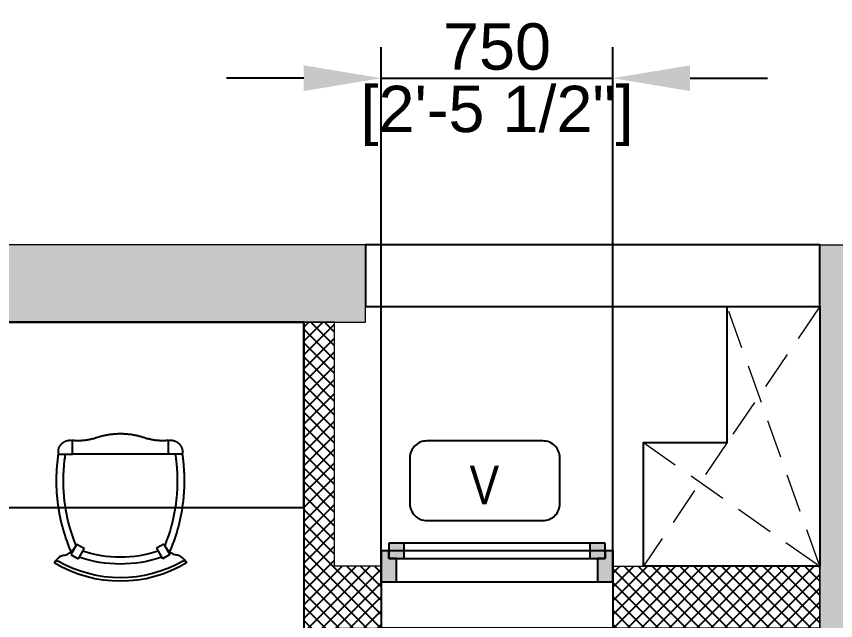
# Model space of a CAD drawing. Header units: millimetres. Extents: x -11363 to 134206, y -3 to 180803.
# Drawn here: x 103441 to 106091, y 155201 to 157156 of the extents above; entities that cross this region are included whole.
import ezdxf
from ezdxf.enums import TextEntityAlignment as Align

# ---------------------------------------------------------------- set-up
doc = ezdxf.new("R2010")
doc.units = ezdxf.units.MM
doc.linetypes.add('( Hidden )', pattern=[0.375, 0.25, -0.125])
doc.linetypes.add('3BHK  WEST_UN-2$0$2024-08-30_TOWER-C$0$HIDDEN', pattern=[9.525, 6.35, -3.175])
for name, color, linetype in [('A-Dimensions', 4, 'Continuous'), ('A-Hatch', 252, 'Continuous'), ('A-Room Boundary', 44, 'Continuous'), ('A-Shaft Line', 253, 'Continuous'), ('A-Shaft Wall', 253, 'Continuous'), ('A-Study Table', 253, 'Continuous'), ('A-Study Table Chair', 253, 'Continuous'), ('A-Text Main', 44, 'Continuous'), ('A-Ventilator', 4, 'Continuous')]:
    doc.layers.add(name, color=color, linetype=linetype)
doc.layers.add('A-Wall', color=240, linetype='Continuous', lineweight=35)
doc.styles.add('2024-08-29_TOWER-A$0$simplex-0.8', font='simplex.shx', dxfattribs={"width": 0.8})
doc.styles.add('ARIAL', font='ARIALN.TTF')
doc.styles.add('S', font='arial.ttf', dxfattribs={"height": 150})
doc.dimstyles.new('DIMSMALL', dxfattribs={"dimtxt": 150, "dimasz": 250, "dimexe": 100, "dimexo": 100, "dimgap": 25, "dimtad": 1, "dimdec": 0, "dimtxsty": 'S', "dimcen": 0, "dimdle": 100, "dimclrd": 8, "dimclre": 8, "dimclrt": 256, "dimazin": 3, "dimtfac": 1, "dimtdec": 0, "dimtix": 1, "dimtmove": 0, "dimatfit": 3, "dimldrblk": '12_DatumFilled', "dimlwd": -1, "dimlwe": -1, "dimarcsym": 1})

# ---------------------------------------------------------------- blocks, each defined once
blk = doc.blocks.new('*D285')
at = {"layer": 'A-Dimensions', "color": 8, "transparency": 16777216}
for p, q in [((104620.8, 155325.3), (104620.8, 157056.4)), ((105370.8, 155325.3), (105370.8, 157056.4)), ((104370.8, 156956.4), (104120.8, 156956.4)), ((104620.8, 156956.4), (105370.8, 156956.4)), ((105620.8, 156956.4), (105870.8, 156956.4))]:
    blk.add_line(p, q, dxfattribs=at)
for points in [[(104370.8, 156998), (104370.8, 156914.7), (104620.8, 156956.4)], [(105620.8, 156998), (105620.8, 156914.7), (105370.8, 156956.4)]]:
    blk.add_solid(points, dxfattribs=at)
at = {"layer": 'Defpoints', "color": 0, "transparency": 16777216}
for p in [(105370.8, 156956.4), (104620.8, 155225.3), (105370.8, 155225.3)]:
    blk.add_point(p, dxfattribs=at)
at = {"layer": 'A-Dimensions', "lineweight": 30, "transparency": 16777216, "char_height": 150, "attachment_point": 5, "style": 'S'}
for s, insert in [('\\A1;750', (104995.8, 157057.9)), ('\\A1;[2\'-5 1/2"]', (104995.8, 156834.3))]:
    blk.add_mtext(s, dxfattribs=dict(at, insert=insert))
blk = doc.blocks.new('12_DatumFilled')
at = {"color": 8, "linetype": 'ByBlock'}
blk.add_solid([(0, 0.577), (-1, 0), (0, -0.577)], dxfattribs=at)
blk = doc.blocks.new('3BHK  WEST_UN-2$0$2024-08-30_TOWER-C$0$STUDY TABLE CHAIR')
at = {"layer": 'A-Study Table Chair', "linetype": '3BHK  WEST_UN-2$0$2024-08-30_TOWER-C$0$HIDDEN', "ltscale": 0.1}
for p, q in [((-0.1555, 0.4111), (-0.1555, 0.4556)), ((0.1556, 0.4111), (0.1556, 0.4556)), ((-0.1999, 0.4111), (-0.1555, 0.4111)), ((-0.1555, 0.4111), (0.1556, 0.4111)), ((0.2001, 0.4111), (0.1556, 0.4111))]:
    blk.add_line(p, q, dxfattribs=at)
at = {"layer": 'A-Study Table Chair'}
for p, q in [((-0.1407, 0.1205), (-0.1601, 0.0868)), ((-0.1407, 0.1205), (-0.1166, 0.1066)), ((-0.1166, 0.1066), (-0.1361, 0.0729)), ((0.1408, 0.1205), (0.1168, 0.1066)), ((0.1168, 0.1066), (0.1362, 0.0729)), ((0.1408, 0.1205), (0.1603, 0.0868)), ((-0.1601, 0.0868), (-0.1361, 0.0729)), ((0.1603, 0.0868), (0.1362, 0.0729)), ((0.2129, 0.0621), (0.2143, 0.0597))]:
    blk.add_line(p, q, dxfattribs=at)
at = {"layer": 'A-Study Table Chair', "linetype": '3BHK  WEST_UN-2$0$2024-08-30_TOWER-C$0$HIDDEN', "ltscale": 0.1}
for centre, radius, start, end in [((0.0001, 0.2324), 0.2454, 68.7607, 111.2393), ((-0.1629, 0.4185), 0.0378, 78.6583, 191.3417), ((-0.1365, 0.6309), 0.1764, 263.8312, 285.6961), ((0.1367, 0.6309), 0.1764, 254.3039, 276.1688), ((0.1631, 0.4185), 0.0378, 348.6583, 101.3417), ((0.3729, 0.325), 0.5793, 171.4462, 187.5978), ((0.3729, 0.325), 0.557, 171.1022, 187.9028), ((-0.3726, 0.325), 0.557, 352.0972, 8.8978), ((-0.3726, 0.325), 0.5793, 352.4022, 8.5538)]:
    blk.add_arc(centre, radius, start, end, dxfattribs=at)
at = {"layer": 'A-Study Table Chair'}
for centre, radius, start, end in [((0.3729, 0.325), 0.5793, 187.5978, 203.7494), ((0.3729, 0.325), 0.557, 187.9028, 202.0547), ((-0.3726, 0.325), 0.557, 337.9453, 352.0972), ((-0.3726, 0.325), 0.5793, 336.2506, 352.4022), ((0.0001, 0.4667), 0.3889, 251.717, 288.283), ((-0.2058, 0.0575), 0.00864, 63.5361, 166.1654), ((0, 0.4148), 0.4148, 238.902, 301.1196), ((0, 0.4148), 0.4037, 239.9747, 300.0253), ((0.0001, 0.4667), 0.4111, 251.0753, 288.9247), ((0.2058, 0.0581), 0.00814, 29.3011, 117.8056)]:
    blk.add_arc(centre, radius, start, end, dxfattribs=at)
for points, knots in [([(-0.2102, 0.0649), (-0.2048, 0.0722), (-0.1961, 0.0837), (-0.179, 0.0843), (-0.1605, 0.0918), (-0.1515, 0.1042), (-0.1443, 0.1142)], [0, 0, 0, 0, 1.141957, 1.816294, 2.20041, 3.805403, 3.805403, 3.805403, 3.805403]), ([(0.21, 0.0651), (0.2047, 0.0722), (0.1963, 0.0837), (0.1793, 0.0842), (0.1608, 0.0918), (0.1519, 0.1042), (0.1446, 0.1142)], [0, 0, 0, 0, 1.119264, 1.793601, 2.177718, 3.782711, 3.782711, 3.782711, 3.782711])]:
    blk.add_open_spline(points, degree=3, knots=knots, dxfattribs=at)
blk = doc.blocks.new('A$Cc5426abf')
at = {"layer": 'A-Ventilator', "linetype": 'Continuous'}
for points in [[(25, 225), (75, 225), (75, 275), (25, 275)], [(725, 275), (675, 275), (675, 225), (725, 225)], [(0, 150), (50, 150), (50, 225), (25, 225), (25, 250), (0, 250)], [(750, 250), (725, 250), (725, 225), (700, 225), (700, 150), (750, 150)]]:
    blk.add_hatch(color=256, dxfattribs=at).paths.add_polyline_path(points)
for p, q in [((75, 275), (25, 275)), ((25, 275), (25, 225)), ((675, 275), (75, 275)), ((75, 225), (75, 275)), ((675, 275), (75, 275)), ((725, 275), (675, 275)), ((675, 275), (675, 225)), ((725, 225), (725, 275)), ((0, 250), (0, 150)), ((750, 250), (0, 250)), ((25, 250), (0, 250)), ((0, 250), (0, 150)), ((0, 250), (0, 150)), ((25, 225), (25, 250)), ((675, 250), (75, 250)), ((750, 250), (725, 250)), ((725, 250), (725, 225)), ((750, 250), (750, 150)), ((750, 250), (750, 150)), ((750, 250), (750, 150)), ((50, 225), (25, 225)), ((25, 225), (75, 225)), ((50, 150), (50, 225)), ((75, 225), (675, 225)), ((675, 225), (725, 225)), ((725, 225), (700, 225)), ((700, 225), (700, 150)), ((0, 150), (0, 0)), ((0, 150), (50, 150)), ((0, 150), (0, 0)), ((50, 150), (700, 150)), ((700, 150), (750, 150)), ((750, 150), (750, 0)), ((750, 150), (750, 0)), ((750, 0), (0, 0))]:
    blk.add_line(p, q, dxfattribs=at)
blk = doc.blocks.new('2024-08-29_TOWER-A$0$WNTG')
at = {"layer": 'A-Text Main'}
blk.add_lwpolyline([(-187.8, 246.2), (187.8, 246.2, -0.414214), (242.8, 191.2), (242.8, 43.3, -0.414214), (187.8, -11.7), (-187.8, -11.7, -0.414214), (-242.8, 43.3), (-242.8, 191.2, -0.414214)], format="xyb", close=True, dxfattribs=at)
at = {"layer": 'A-Text Main', "style": '2024-08-29_TOWER-A$0$simplex-0.8', "width": 0.8}
blk.add_attdef('WNTG', text='', height=150, dxfattribs=at).set_placement((-1.6, 43), align=Align.CENTER)
blk = doc.blocks.new('Unit-4')
at = {"layer": 'A-Hatch', "linetype": 'Continuous'}
h = blk.add_hatch(color=256, dxfattribs=at)
h.dxf.hatch_style = 1
h.paths.add_polyline_path([(5629.5, 8735.7), (5629.5, 13200), (6430, 13200), (6430, 12950), (5829.5, 12950), (5829.5, 8735.7)])
h.paths.add_polyline_path([(4159.5, 12950), (4159.5, 13200), (0, 13200), (0, 12135), (250, 12135), (250, 12950)])
h.paths.add_polyline_path([(7179.6, 12950), (8149.6, 12950), (8149.6, 13200), (7179.6, 13200)])
h.paths.add_polyline_path([(10800, 8935.7), (10800, 12950), (10000, 12950), (10000, 13200), (11050, 13200), (11050, 8367.3), (10800, 8367.3), (10800, 8735.7), (7340, 8735.7), (7340, 8935.7)])
h.paths.add_polyline_path([(7275, 4825), (7275, 5025), (10800, 5025), (10800, 7167.3), (11050, 7167.3), (11050, 4825), (11050, 0), (10800, 0), (10800, 4825)])
h.paths.add_polyline_path([(3030, 4825), (250, 4825), (250, 1775), (0, 1775), (0, 5075), (2885, 5075), (2885, 5025), (3030, 5025)])
h.paths.add_polyline_path([(5875, 0), (5875, 5025), (6075, 5025), (6075, 250), (9224.5, 250), (9225, 2124.7), (9325, 2124.7), (9325, 0)])
h.paths.add_polyline_path([(4279.5, 250), (4280, 0), (0, 0), (0, 250)])
h = blk.add_hatch(dxfattribs=at)
h.set_pattern_fill('ANSI37', color=256, scale=10)
h.set_pattern_definition([(45, (-61026.13, -166894.432), (-22.4506403, 22.4506403), []), (135, (-61026.13, -166894.432), (-22.4506403, -22.4506403), [])])
h.paths.add_polyline_path([(3960, 12950), (3960, 11225), (4060, 11225), (4060, 11960), (4210, 11960), (4210, 12160), (4059.5, 12160), (4059.5, 12950)])
h.paths.add_polyline_path([(7340, 12950), (7340, 12265), (7440, 12265), (7440, 12950)])
h.paths.add_polyline_path([(5829.5, 10455.7), (7340, 10455.7), (7340, 11415), (7440, 11415), (7440, 10355), (7440, 9935.7), (7340, 9935.7), (7340, 10355.7), (5829.5, 10355.7)])
h.paths.add_polyline_path([(4060, 9315), (4060, 8735.7), (3960, 8735.7), (3960, 10375), (4060, 10375), (4060, 9415), (5629.5, 9415), (5629.5, 9315)])
h.paths.add_polyline_path([(4130, 3790), (5875, 3790), (5875, 3690), (4130, 3690), (4130, 2110), (4030, 2110), (4030, 5025), (4130, 5025)])
h.paths.add_polyline_path([(2885, 5075), (2635, 5075), (2635, 5334.5), (2885, 5334.5)])
h.paths.add_polyline_path([(2885, 8735), (2885, 8334.5), (2635, 8334.5), (2635, 8735)])
h.paths.add_polyline_path([(2035, 8735), (2035, 8335), (1935, 8335), (1934.5, 8735)])
h.paths.add_polyline_path([(9325, 4825), (9325, 4225), (9224.5, 4225), (9224.5, 4825)])
h.paths.add_polyline_path([(10025, 4825), (10025, 4326), (9925, 4326), (9925, 4825)])
edge = h.paths.add_edge_path()
edge.add_line((4960, 12160), (5629.5, 12160))
edge.add_line((5629.5, 12160), (5629.5, 11960))
edge.add_line((5629.5, 11960), (4960, 11960))
edge.add_line((4960, 11960), (4960, 12160))
at = {"layer": 'A-Room Boundary', "color": 1, "linetype": 'Continuous'}
blk.add_lwpolyline([(250, 12950), (3960, 12950), (3960, 8985), (250, 8985)], close=True, dxfattribs=at)
at = {"layer": 'A-Shaft Line', "linetype": '( Hidden )', "lineweight": 0, "ltscale": 500}
for points in [[(5629.5, 13000), (5329.5, 12560), (5059.5, 12160)], [(5059.5, 12560), (5629.5, 12160), (5329.5, 13000)]]:
    blk.add_lwpolyline(points, dxfattribs=at)
at = {"layer": 'A-Shaft Wall', "linetype": 'Continuous'}
for points in [[(4159.5, 13000), (5629.5, 13000), (5629.5, 13200), (4159.5, 13200)], [(5629.5, 13000), (5629.5, 12160), (5059.5, 12160), (5059.5, 12560), (5329.5, 12560), (5329.5, 13000)]]:
    blk.add_lwpolyline(points, close=True, dxfattribs=at)
at = {"layer": 'A-Study Table', "linetype": 'Continuous'}
blk.add_lwpolyline([(2760, 12350), (3960, 12350), (3960, 12950), (2760, 12950)], close=True, dxfattribs=at)
at = {"layer": 'A-Wall', "lineweight": 0}
for points in [[(4159.5, 12950), (4159.5, 13200), (0, 13200), (0, 12135), (250, 12135), (250, 12950)], [(5629.5, 8735.7), (5629.5, 13200), (6430, 13200), (6430, 12950), (5829.5, 12950), (5829.5, 8735.7)], [(3960, 12950), (3960, 11225), (4060, 11225), (4060, 11960), (4210, 11960), (4210, 12160), (4210, 12160), (4210, 12160), (4059.5, 12160), (4059.5, 12950)]]:
    blk.add_lwpolyline(points, close=True, dxfattribs=at)
blk.add_lwpolyline([(4960, 12160), (5629.5, 12160), (5629.5, 11960), (4960, 11960), (4960, 12160)], dxfattribs=at)
at = {"layer": 'A-Study Table Chair', "ltscale": 600, "xscale": -1000, "yscale": 1000, "zscale": 1000}
blk.add_blockref('3BHK  WEST_UN-2$0$2024-08-30_TOWER-C$0$STUDY TABLE CHAIR', (3366.6, 12111.3), dxfattribs=at)
at = {"layer": 'A-Text Main'}
ref = blk.add_blockref('2024-08-29_TOWER-A$0$WNTG', (4545.8, 12553.7), dxfattribs=dict(at, xscale=-1, rotation=180))
ref.add_attrib('WNTG', 'V', dxfattribs={"height": 125, "style": 'ARIAL'}).set_placement((4544.2, 12360.2), align=Align.CENTER)
at = {"layer": 'A-Ventilator'}
blk.add_blockref('A$Cc5426abf', (4210, 11960), dxfattribs=at)

msp = doc.modelspace()

# ---------------------------------------------------------------- dimensions: what is measured, and where the dimension line sits
at = {"layer": 'A-Dimensions', "lineweight": 30}
dim = msp.add_linear_dim(base=(105370.8, 156956.4), p1=(104620.8, 155225.3), p2=(105370.8, 155225.3), dimstyle='DIMSMALL', dxfattribs=at)
dim.commit()
dim.dimension.update_dxf_attribs({"geometry": '*D285', "text_midpoint": (104995.8, 156956.4)})

# ---------------------------------------------------------------- next in the draw order: block references
at = {"linetype": 'Continuous'}
msp.add_blockref('Unit-4', (100410.8, 143217.3), dxfattribs=at)

doc.saveas('drawing.dxf')
